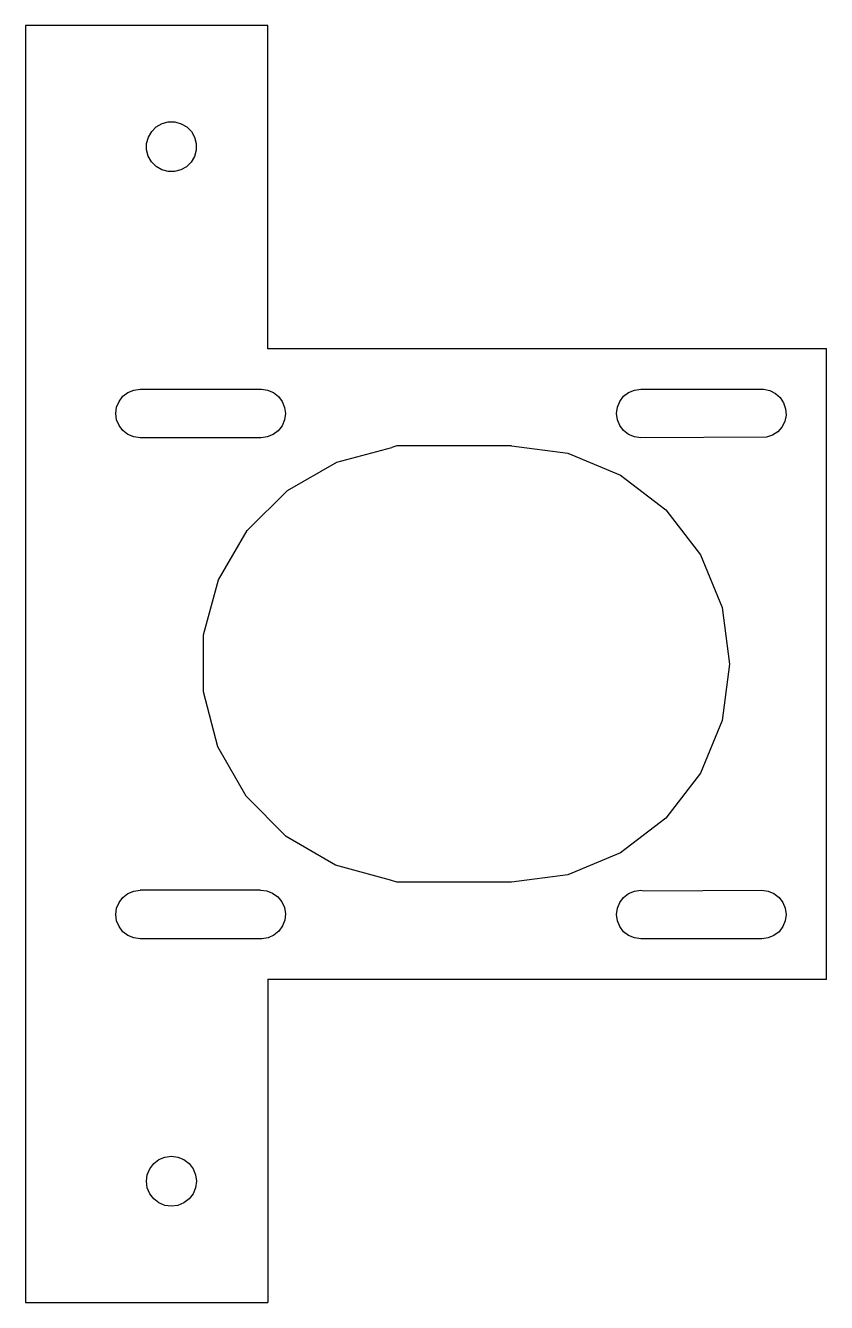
# Model space of a CAD drawing. Extents: x -51.2 to -1.6, y -45.6 to 33.4.
import ezdxf

# ---------------------------------------------------------------- set-up
doc = ezdxf.new("R2010")
doc.units = 0
doc.header["$MEASUREMENT"] = 0
doc.layers.get('0').update_dxf_attribs({"linetype": 'CONTINUOUS'})

msp = doc.modelspace()

# ---------------------------------------------------------------- linework, layer by layer
for p, q in [((-51.18, 33.376), (-51.18, -45.624)), ((-36.18, 33.376), (-51.18, 33.376)), ((-36.18, 13.376), (-36.18, 33.376)), ((-43.369, 26.827), (-43.081, 27.112)), ((-43.081, 27.112), (-42.729, 27.312)), ((-42.729, 27.312), (-42.338, 27.414)), ((-42.338, 27.414), (-41.933, 27.411)), ((-41.933, 27.411), (-41.543, 27.304)), ((-41.543, 27.304), (-41.194, 27.1)), ((-41.194, 27.1), (-40.909, 26.812)), ((-43.683, 25.683), (-43.68, 26.088)), ((-43.68, 26.088), (-43.573, 26.478)), ((-43.573, 26.478), (-43.369, 26.827)), ((-40.909, 26.812), (-40.709, 26.46)), ((-40.709, 26.46), (-40.607, 26.069)), ((-43.581, 25.292), (-43.683, 25.683)), ((-43.38, 24.94), (-43.581, 25.292)), ((-40.61, 25.664), (-40.717, 25.274)), ((-40.607, 26.069), (-40.61, 25.664)), ((-43.096, 24.652), (-43.38, 24.94)), ((-42.747, 24.448), (-43.096, 24.652)), ((-41.209, 24.641), (-41.561, 24.44)), ((-40.921, 24.925), (-41.209, 24.641)), ((-40.717, 25.274), (-40.921, 24.925)), ((-42.357, 24.341), (-42.747, 24.448)), ((-41.952, 24.338), (-42.357, 24.341)), ((-41.561, 24.44), (-41.952, 24.338)), ((-1.588, 13.376), (-36.18, 13.376)), ((-1.588, -25.624), (-1.588, 13.376)), ((-45.387, 10.126), (-45.149, 10.437)), ((-45.149, 10.437), (-44.838, 10.675)), ((-44.838, 10.675), (-44.476, 10.825)), ((-44.476, 10.825), (-44.088, 10.876)), ((-44.088, 10.876), (-36.576, 10.876)), ((-36.576, 10.876), (-36.188, 10.822)), ((-36.188, 10.822), (-35.828, 10.669)), ((-35.828, 10.669), (-35.519, 10.428)), ((-35.519, 10.428), (-35.283, 10.116)), ((-14.387, 10.126), (-14.149, 10.437)), ((-14.149, 10.437), (-13.838, 10.675)), ((-13.838, 10.675), (-13.476, 10.825)), ((-13.476, 10.825), (-13.088, 10.876)), ((-13.088, 10.876), (-5.484, 10.872)), ((-5.484, 10.872), (-5.1, 10.795)), ((-5.1, 10.795), (-4.75, 10.62)), ((-4.75, 10.62), (-4.456, 10.361)), ((-4.456, 10.361), (-4.24, 10.034)), ((-45.588, 9.376), (-45.537, 9.764)), ((-45.537, 9.764), (-45.387, 10.126)), ((-35.283, 10.116), (-35.136, 9.753)), ((-35.136, 9.753), (-35.088, 9.364)), ((-14.588, 9.376), (-14.537, 9.764)), ((-14.537, 9.764), (-14.387, 10.126)), ((-4.24, 10.034), (-4.116, 9.663)), ((-4.116, 9.663), (-4.092, 9.272)), ((-45.537, 8.988), (-45.588, 9.376)), ((-45.387, 8.626), (-45.537, 8.988)), ((-35.142, 8.976), (-35.295, 8.616)), ((-35.088, 9.364), (-35.142, 8.976)), ((-14.537, 8.988), (-14.588, 9.376)), ((-14.387, 8.626), (-14.537, 8.988)), ((-4.17, 8.888), (-4.344, 8.538)), ((-4.092, 9.272), (-4.17, 8.888)), ((-45.149, 8.315), (-45.387, 8.626)), ((-44.838, 8.077), (-45.149, 8.315)), ((-44.476, 7.927), (-44.838, 8.077)), ((-44.088, 7.876), (-44.476, 7.927)), ((-36.211, 7.924), (-36.6, 7.876)), ((-35.848, 8.071), (-36.211, 7.924)), ((-35.536, 8.307), (-35.848, 8.071)), ((-35.295, 8.616), (-35.536, 8.307)), ((-14.149, 8.315), (-14.387, 8.626)), ((-13.838, 8.077), (-14.149, 8.315)), ((-13.476, 7.927), (-13.838, 8.077)), ((-13.088, 7.876), (-13.476, 7.927)), ((-5.301, 7.904), (-13.088, 7.876)), ((-4.93, 8.028), (-5.301, 7.904)), ((-4.603, 8.244), (-4.93, 8.028)), ((-4.344, 8.538), (-4.603, 8.244)), ((-36.6, 7.876), (-44.088, 7.876)), ((-31.9, 6.366), (-28.493, 7.267)), ((-28.188, 7.376), (-28.493, 7.267)), ((-21.088, 7.376), (-28.188, 7.376)), ((-21.088, 7.376), (-17.594, 6.916)), ((-34.959, 4.615), (-31.9, 6.366)), ((-17.594, 6.916), (-14.338, 5.567)), ((-14.338, 5.567), (-11.542, 3.422)), ((-37.459, 2.132), (-34.959, 4.615)), ((-11.542, 3.422), (-9.397, 0.626)), ((-39.232, -0.914), (-37.459, 2.132)), ((-9.397, 0.626), (-8.048, -2.63)), ((-40.156, -4.315), (-39.232, -0.914)), ((-8.048, -2.63), (-7.588, -6.124)), ((-40.168, -7.839), (-40.156, -4.315)), ((-7.588, -6.124), (-8.048, -9.618)), ((-39.268, -11.247), (-40.168, -7.839)), ((-8.048, -9.618), (-9.397, -12.874)), ((-37.517, -14.305), (-39.268, -11.247)), ((-9.397, -12.874), (-11.542, -15.67)), ((-35.033, -16.806), (-37.517, -14.305)), ((-11.542, -15.67), (-14.338, -17.815)), ((-31.987, -18.578), (-35.033, -16.806)), ((-14.338, -17.815), (-17.594, -19.164)), ((-28.586, -19.502), (-31.987, -18.578)), ((-28.188, -19.624), (-28.586, -19.502)), ((-21.088, -19.624), (-28.188, -19.624)), ((-17.594, -19.164), (-21.088, -19.624)), ((-45.149, -20.563), (-44.838, -20.325)), ((-44.838, -20.325), (-44.476, -20.175)), ((-44.476, -20.175), (-44.088, -20.124)), ((-36.637, -20.125), (-44.088, -20.124)), ((-36.637, -20.125), (-36.247, -20.163)), ((-36.247, -20.163), (-35.881, -20.301)), ((-35.881, -20.301), (-35.562, -20.529)), ((-35.562, -20.529), (-35.314, -20.832)), ((-14.149, -20.563), (-13.838, -20.325)), ((-13.838, -20.325), (-13.476, -20.175)), ((-13.476, -20.175), (-13.088, -20.124)), ((-13.088, -20.124), (-12.894, -20.15)), ((-12.894, -20.15), (-5.588, -20.124)), ((-5.588, -20.124), (-5.2, -20.175)), ((-5.2, -20.175), (-4.838, -20.325)), ((-4.838, -20.325), (-4.527, -20.563)), ((-45.588, -21.624), (-45.537, -21.236)), ((-45.537, -21.236), (-45.387, -20.874)), ((-45.387, -20.874), (-45.149, -20.563)), ((-35.314, -20.832), (-35.153, -21.189)), ((-35.153, -21.189), (-35.089, -21.575)), ((-14.588, -21.624), (-14.537, -21.236)), ((-14.537, -21.236), (-14.387, -20.874)), ((-14.387, -20.874), (-14.149, -20.563)), ((-4.527, -20.563), (-4.289, -20.874)), ((-4.289, -20.874), (-4.139, -21.236)), ((-4.139, -21.236), (-4.088, -21.624)), ((-45.537, -22.012), (-45.588, -21.624)), ((-45.387, -22.374), (-45.537, -22.012)), ((-35.127, -21.965), (-35.265, -22.331)), ((-35.089, -21.575), (-35.127, -21.965)), ((-14.537, -22.012), (-14.588, -21.624)), ((-14.387, -22.374), (-14.537, -22.012)), ((-4.139, -22.012), (-4.289, -22.374)), ((-4.088, -21.624), (-4.139, -22.012)), ((-45.149, -22.685), (-45.387, -22.374)), ((-44.838, -22.923), (-45.149, -22.685)), ((-35.796, -22.898), (-36.153, -23.059)), ((-35.493, -22.65), (-35.796, -22.898)), ((-35.265, -22.331), (-35.493, -22.65)), ((-14.149, -22.685), (-14.387, -22.374)), ((-13.838, -22.923), (-14.149, -22.685)), ((-4.527, -22.685), (-4.838, -22.923)), ((-4.289, -22.374), (-4.527, -22.685)), ((-44.476, -23.073), (-44.838, -22.923)), ((-44.088, -23.124), (-44.476, -23.073)), ((-36.539, -23.123), (-44.088, -23.124)), ((-36.153, -23.059), (-36.539, -23.123)), ((-13.476, -23.073), (-13.838, -22.923)), ((-13.088, -23.124), (-13.476, -23.073)), ((-5.588, -23.124), (-13.088, -23.124)), ((-5.2, -23.073), (-5.588, -23.124)), ((-4.838, -22.923), (-5.2, -23.073)), ((-36.18, -25.624), (-36.18, -45.624)), ((-36.18, -25.624), (-1.588, -25.624)), ((-43.487, -37.349), (-43.241, -37.028)), ((-43.241, -37.028), (-42.92, -36.782)), ((-42.92, -36.782), (-42.546, -36.627)), ((-42.546, -36.627), (-42.145, -36.574)), ((-42.145, -36.574), (-41.744, -36.627)), ((-41.744, -36.627), (-41.37, -36.782)), ((-41.37, -36.782), (-41.049, -37.028)), ((-41.049, -37.028), (-40.803, -37.349)), ((-43.695, -38.124), (-43.642, -37.723)), ((-43.642, -37.723), (-43.487, -37.349)), ((-40.803, -37.349), (-40.648, -37.723)), ((-40.648, -37.723), (-40.595, -38.124)), ((-43.642, -38.525), (-43.695, -38.124)), ((-43.487, -38.899), (-43.642, -38.525)), ((-40.648, -38.525), (-40.803, -38.899)), ((-40.595, -38.124), (-40.648, -38.525)), ((-43.241, -39.22), (-43.487, -38.899)), ((-42.92, -39.466), (-43.241, -39.22)), ((-42.546, -39.621), (-42.92, -39.466)), ((-41.37, -39.466), (-41.744, -39.621)), ((-41.049, -39.22), (-41.37, -39.466)), ((-40.803, -38.899), (-41.049, -39.22)), ((-42.145, -39.674), (-42.546, -39.621)), ((-41.744, -39.621), (-42.145, -39.674)), ((-51.18, -45.624), (-36.18, -45.624))]:
    msp.add_line(p, q)

doc.saveas('drawing.dxf')
